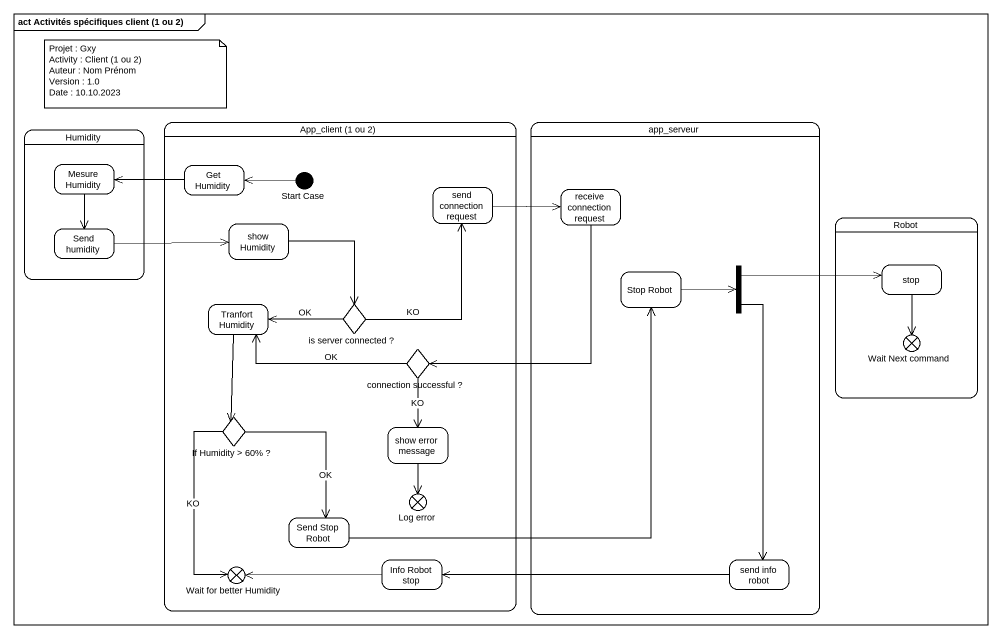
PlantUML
@startuml
mainframe act Activités spécifiques client (1 ou 2)
hide empty description
state Humidity {
  state "Mesure Humidity" as Mesure_Humidity
  state "Send humidity" as Send_humidity
}
state "App_client (1 ou 2)" as App_client_1_ou_2 {
  state "Get Humidity" as Get_Humidity
  state "Start Case" as Start_Case <<start>>
  state "send connection request" as send_connection_request
  state "show Humidity" as show_Humidity
  state "Tranfort Humidity" as Tranfort_Humidity
  state "is server connected ?" as is_server_connected <<choice>>
  state "connection successful ?" as connection_successful <<choice>>
  state "If Humidity > 60% ?" as If_Humidity_60 <<choice>>
  state "show error message" as show_error_message
  state "Send Stop Robot" as Send_Stop_Robot
  state "Log error" as Log_error <<end>>
  state "Info Robot stop" as Info_Robot_stop
  state "Wait for better Humidity" as Wait_for_better_Humidity <<end>>
}
state app_serveur {
  state "receive connection request" as receive_connection_request
  state "Stop Robot" as Stop_Robot
  state fork1 <<fork>>
  state "send info robot" as send_info_robot
}
state Robot {
  state "stop" as stop_
  state "Wait Next command" as Wait_Next_command <<end>>
}
Mesure_Humidity --> Send_humidity
Get_Humidity -left-> Mesure_Humidity
Start_Case -left-> Get_Humidity
send_connection_request -right-> receive_connection_request
receive_connection_request --> connection_successful
Send_humidity -right-> show_Humidity
show_Humidity --> is_server_connected
Stop_Robot -right-> fork1
fork1 -right-> stop_
fork1 --> send_info_robot
stop_ --> Wait_Next_command
Tranfort_Humidity --> If_Humidity_60
is_server_connected -up-> send_connection_request : KO
is_server_connected -left-> Tranfort_Humidity : OK
connection_successful -left-> Tranfort_Humidity : OK
connection_successful --> show_error_message : KO
If_Humidity_60 --> Send_Stop_Robot : OK
If_Humidity_60 --> Wait_for_better_Humidity : KO
show_error_message --> Log_error
Send_Stop_Robot -up-> Stop_Robot
Info_Robot_stop -left-> Wait_for_better_Humidity
send_info_robot -left-> Info_Robot_stop
note as N1
  Projet : Gxy
  Activity : Client (1 ou 2)
  Auteur : Nom Prénom
  Version : 1.0
  Date : 10.10.2023
end note
@enduml
